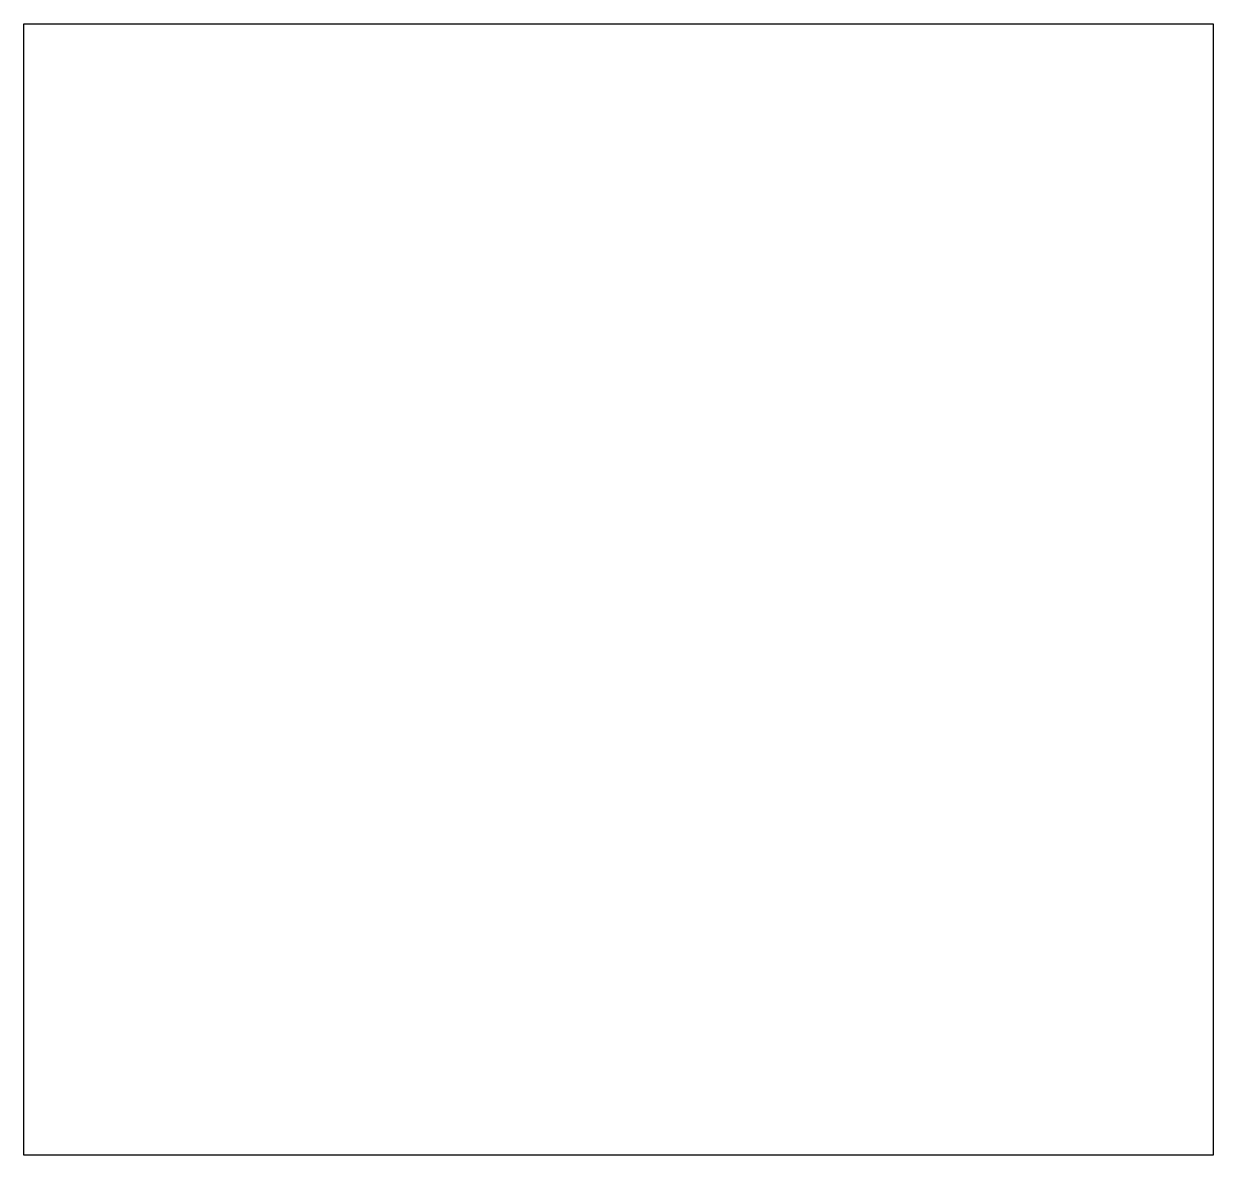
# Model space of a CAD drawing. Header units: millimetres. Extents: x 187.5 to 268.8, y -162 to -84.8.
import ezdxf

# ---------------------------------------------------------------- set-up
doc = ezdxf.new("R2010")
doc.units = ezdxf.units.MM

msp = doc.modelspace()

# ---------------------------------------------------------------- linework, layer by layer
at = {"linetype": 'CONTINUOUS'}
for p, q in [((187.5, -162), (187.5, -84.75)), ((187.5, -84.75), (268.75, -84.75)), ((268.75, -84.75), (268.75, -162)), ((268.75, -162), (187.5, -162))]:
    msp.add_line(p, q, dxfattribs=at)

doc.saveas('drawing.dxf')
